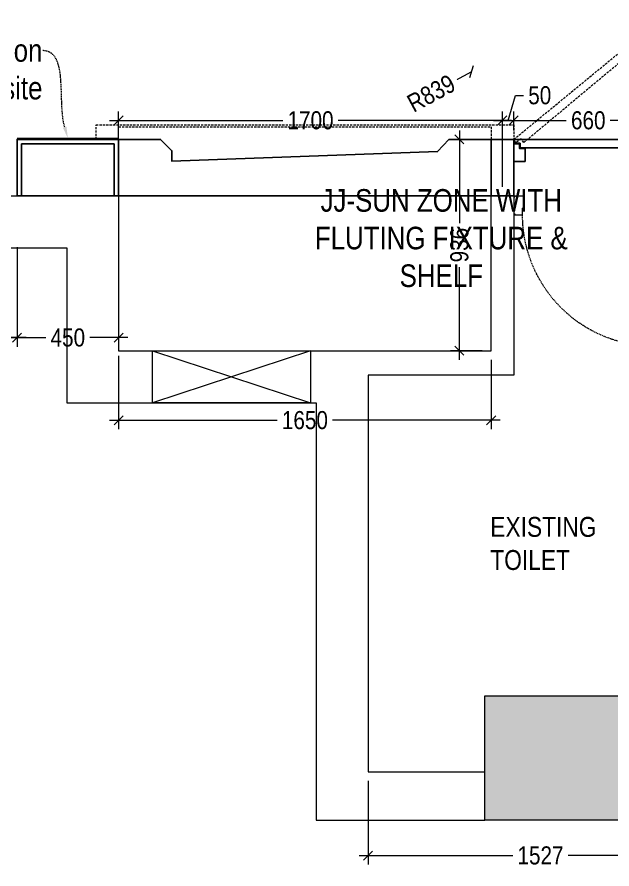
# Model space of a CAD drawing. Extents: x 4444 to 22214, y -867569 to -857440.
# Drawn here: x 15339 to 17974, y -867569 to -863796 of the extents above; entities that cross this region are included whole.
import ezdxf
from ezdxf import colors
from ezdxf.entities.mleader import LeaderData, LeaderLine
from ezdxf.lldxf.tags import DXFTag
from ezdxf.math import Vec2, Vec3

# ---------------------------------------------------------------- set-up
doc = ezdxf.new("R2010")
doc.units = 0
doc.header["$LTSCALE"] = 40
doc.header["$MEASUREMENT"] = 0
doc.header["$PDMODE"] = 3
for name, pattern in [('a_p6_plan_L18$0$HIDDEN', [0.375, 0.25, -0.125]), ('AUSGEZOGEN', [0]), ('HIDDEN2', [0.1875, 0.125, -0.0625])]:
    doc.linetypes.add(name, pattern=pattern)
for name, color, linetype, lineweight in [('A-WALL-MASY', 1, 'Continuous', 9), ('Column', 243, 'Continuous', 9), ('Column hatch', 8, 'Continuous', 9), ('dimensions', 149, 'Continuous', 5), ('door', 36, 'Continuous', 15), ('LENS_CURTAIN', 5, 'a_p6_plan_L18$0$HIDDEN', 9), ('LENS_HATCH', 251, 'Continuous', 5), ('LENS_PARTITION', 21, 'Continuous', 25), ('LENS_TEXT', 31, 'HIDDEN2', 5), ('Mirror', 4, 'Continuous', 15), ('text', 7, 'AUSGEZOGEN', 13)]:
    doc.layers.add(name, color=color, linetype=linetype, lineweight=lineweight)
doc.styles.get("Standard").update_dxf_attribs({"font": 'ARIALN.TTF'})
tags = doc.linetypes.add('DASHED2', pattern=[0.375, 0.25, -0.125]).pattern_tags.tags
tags[6:7] = [DXFTag(74, 4), DXFTag(75, 0), DXFTag(340, '0'), DXFTag(46, 1.0), DXFTag(50, 0.0), DXFTag(44, 0.0), DXFTag(45, 0.0)]
tags[4:5] = [DXFTag(74, 4), DXFTag(75, 0), DXFTag(340, '0'), DXFTag(46, 1.0), DXFTag(50, 0.0), DXFTag(44, 0.0), DXFTag(45, 0.0)]
doc.dimstyles.new('Working', dxfattribs={"dimscale": 0.8, "dimtxt": 100, "dimasz": 50, "dimexe": 50, "dimexo": 50, "dimgap": 25, "dimtad": 1, "dimdec": 0, "dimtxsty": 'Standard', "dimblk": 'ARCHTICK', "dimcen": 0, "dimdle": 50, "dimclrd": 250, "dimclre": 8, "dimclrt": 7, "dimazin": 3, "dimtfac": 1, "dimtdec": 0, "dimtmove": 1, "dimatfit": 3, "dimfxl": 3, "dimlwd": 5, "dimlwe": 0})

# ---------------------------------------------------------------- blocks, each defined once
blk = doc.blocks.new('_ArchTick')
blk.add_lwpolyline([(-0.5, -0.5), (0.5, 0.5)])
blk = doc.blocks.new('*D52')
at = {"layer": 'Defpoints', "color": 0, "ltscale": 50, "transparency": 16777216}
for p in [(14438.88630240118, -864582.2262896555), (15338.88630240118, -864588.0549321924), (15338.88630240118, -865215.7996174146)]:
    blk.add_point(p, dxfattribs=at)
at = {"layer": 'dimensions', "color": 8, "linetype": 'DASHED2', "lineweight": 0, "ltscale": 50, "transparency": 16777216}
for p, q in [((14438.88630240118, -864815.7996174147), (14438.88630240118, -865255.7996174145)), ((15338.88630240118, -864815.7996174147), (15338.88630240118, -865255.7996174145))]:
    blk.add_line(p, q, dxfattribs=at)
at = {"layer": 'dimensions', "color": 250, "linetype": 'DASHED2', "lineweight": 5, "ltscale": 50, "transparency": 16777216}
for p, q in [((14398.88630240118, -865215.7996174146), (14796.5261386904, -865215.7996174146)), ((15378.88630240118, -865215.7996174146), (14981.24646611196, -865215.7996174146))]:
    blk.add_line(p, q, dxfattribs=at)
at = {"layer": 'dimensions', "color": 250, "lineweight": 5, "ltscale": 50, "transparency": 16777216, "xscale": 40, "yscale": 40, "zscale": 40, "rotation": 180}
blk.add_blockref('_ArchTick', (14438.88630240118, -865215.7996174146), dxfattribs=at)
at = {"layer": 'dimensions', "color": 250, "lineweight": 5, "ltscale": 50, "transparency": 16777216, "xscale": 40, "yscale": 40, "zscale": 40}
blk.add_blockref('_ArchTick', (15338.88630240118, -865215.7996174146), dxfattribs=at)
at = {"layer": 'dimensions', "color": 7, "ltscale": 50, "transparency": 16777216, "insert": (14888.88630240118, -865215.7996174146), "char_height": 80, "attachment_point": 5, "bg_fill": 3, "box_fill_scale": 1.25, "bg_fill_color": 9, "bg_fill_true_color": 13158600, "bg_fill_transparency": 0}
blk.add_mtext('\\A1;900', dxfattribs=at)
blk = doc.blocks.new('*D53')
at = {"layer": 'Defpoints', "color": 0, "ltscale": 50, "transparency": 16777216}
for p in [(15338.88630240118, -864588.0549321924), (15788.88630239745, -864588.0549321924), (15788.88630239745, -865215.7996174146)]:
    blk.add_point(p, dxfattribs=at)
at = {"layer": 'dimensions', "color": 8, "linetype": 'DASHED2', "lineweight": 0, "ltscale": 50, "transparency": 16777216}
for p, q in [((15338.88630240118, -864815.7996174147), (15338.88630240118, -865255.7996174145)), ((15788.88630239745, -864815.7996174147), (15788.88630239745, -865255.7996174145))]:
    blk.add_line(p, q, dxfattribs=at)
at = {"layer": 'dimensions', "color": 250, "linetype": 'DASHED2', "lineweight": 5, "ltscale": 50, "transparency": 16777216}
for p, q in [((15298.88630240118, -865215.7996174146), (15470.21645246753, -865215.7996174146)), ((15828.88630239745, -865215.7996174146), (15657.5561523311, -865215.7996174146))]:
    blk.add_line(p, q, dxfattribs=at)
at = {"layer": 'dimensions', "color": 250, "lineweight": 5, "ltscale": 50, "transparency": 16777216, "xscale": 40, "yscale": 40, "zscale": 40, "rotation": 180}
blk.add_blockref('_ArchTick', (15338.88630240118, -865215.7996174146), dxfattribs=at)
at = {"layer": 'dimensions', "color": 250, "lineweight": 5, "ltscale": 50, "transparency": 16777216, "xscale": 40, "yscale": 40, "zscale": 40}
blk.add_blockref('_ArchTick', (15788.88630239745, -865215.7996174146), dxfattribs=at)
at = {"layer": 'dimensions', "color": 7, "ltscale": 50, "transparency": 16777216, "insert": (15563.88630239932, -865215.7996174146), "char_height": 80, "attachment_point": 5, "bg_fill": 3, "box_fill_scale": 1.25, "bg_fill_color": 9, "bg_fill_true_color": 13158600, "bg_fill_transparency": 0}
blk.add_mtext('\\A1;450', dxfattribs=at)
blk = doc.blocks.new('*D54')
at = {"layer": 'Defpoints', "color": 0, "ltscale": 50, "transparency": 16777216}
for p in [(15788.88630240032, -865255.7996174142), (17438.88630240032, -865274.0549321924), (17438.88630240032, -865581.5700790617)]:
    blk.add_point(p, dxfattribs=at)
at = {"layer": 'dimensions', "color": 8, "linetype": 'DASHED2', "lineweight": 0, "ltscale": 50, "transparency": 16777216}
for p, q in [((15788.88630240032, -865295.7996174144), (15788.88630240032, -865621.5700790616)), ((17438.88630240032, -865314.0549321926), (17438.88630240032, -865621.5700790616))]:
    blk.add_line(p, q, dxfattribs=at)
at = {"layer": 'dimensions', "color": 250, "linetype": 'DASHED2', "lineweight": 5, "ltscale": 50, "transparency": 16777216}
for p, q in [((15748.88630240032, -865581.5700790617), (16499.12504728436, -865581.5700790617)), ((17478.88630240032, -865581.5700790617), (16728.64755751628, -865581.5700790617))]:
    blk.add_line(p, q, dxfattribs=at)
at = {"layer": 'dimensions', "color": 250, "lineweight": 5, "ltscale": 50, "transparency": 16777216, "xscale": 40, "yscale": 40, "zscale": 40, "rotation": 180}
blk.add_blockref('_ArchTick', (15788.88630240032, -865581.5700790617), dxfattribs=at)
at = {"layer": 'dimensions', "color": 250, "lineweight": 5, "ltscale": 50, "transparency": 16777216, "xscale": 40, "yscale": 40, "zscale": 40}
blk.add_blockref('_ArchTick', (17438.88630240032, -865581.5700790617), dxfattribs=at)
at = {"layer": 'dimensions', "color": 7, "ltscale": 50, "transparency": 16777216, "insert": (16613.88630240032, -865581.5700790617), "char_height": 80, "attachment_point": 5, "bg_fill": 3, "box_fill_scale": 1.25, "bg_fill_color": 9, "bg_fill_true_color": 13158600, "bg_fill_transparency": 0}
blk.add_mtext('\\A1;1650', dxfattribs=at)
blk = doc.blocks.new('*D55')
at = {"layer": 'Defpoints', "color": 0, "ltscale": 50, "transparency": 16777216}
for p in [(17298.23635088648, -864338.054932193), (17438.88630241895, -864338.054932193, 6.8915425e-09), (17438.88630240033, -865274.0549321929)]:
    blk.add_point(p, dxfattribs=at)
at = {"layer": 'dimensions', "color": 250, "linetype": 'DASHED2', "lineweight": 5, "ltscale": 50, "transparency": 16777216}
for p, q in [((17298.23635088648, -864298.0549321929), (17298.23635088648, -864713.6129130933)), ((17298.23635088648, -865314.054932193), (17298.23635088648, -864898.4969512925))]:
    blk.add_line(p, q, dxfattribs=at)
at = {"layer": 'dimensions', "color": 8, "linetype": 'DASHED2', "lineweight": 0, "ltscale": 50, "transparency": 16777216}
for p, q in [((17398.88630241895, -864338.054932193), (17258.23635088648, -864338.054932193)), ((17398.88630240033, -865274.0549321929), (17258.23635088648, -865274.0549321929))]:
    blk.add_line(p, q, dxfattribs=at)
at = {"layer": 'dimensions', "color": 250, "lineweight": 5, "ltscale": 50, "transparency": 16777216, "xscale": 40, "yscale": 40, "zscale": 40}
for p, rotation in [((17298.23635088648, -864338.054932193), 90), ((17298.23635088648, -865274.0549321929), 270)]:
    blk.add_blockref('_ArchTick', p, dxfattribs=dict(at, rotation=rotation))
at = {"layer": 'dimensions', "color": 7, "ltscale": 50, "transparency": 16777216, "insert": (17298.23635088623, -864806.0549321927), "char_height": 80, "attachment_point": 5, "rotation": 90, "bg_fill": 3, "box_fill_scale": 1.25, "bg_fill_color": 9, "bg_fill_true_color": 13158600, "bg_fill_transparency": 0}
blk.add_mtext('\\A1;936', dxfattribs=at)
blk = doc.blocks.new('*D56')
at = {"layer": 'Defpoints', "color": 0, "ltscale": 50, "transparency": 16777216}
for p in [(17352.82853257988, -864037.4507600771, 6.8915425e-09), (16613.88630241854, -864434.9725706918, 6.8915425e-09)]:
    blk.add_point(p, dxfattribs=at)
at = {"layer": 'dimensions', "color": 250, "linetype": 'DASHED2', "lineweight": 5, "ltscale": 50, "transparency": 16777216}
blk.add_line((17282.37611798598, -864075.351383791), (17352.82853257988, -864037.4507600771), dxfattribs=at)
at = {"layer": 'dimensions', "color": 7, "ltscale": 50, "transparency": 16777216, "insert": (17173.23735022149, -864134.0637415356), "char_height": 80, "attachment_point": 5, "rotation": 28.278501051659152, "bg_fill": 3, "box_fill_scale": 1.25, "bg_fill_color": 9, "bg_fill_true_color": 13158600, "bg_fill_transparency": 0}
blk.add_mtext('\\A1;R839', dxfattribs=at)
at = {"layer": 'dimensions', "color": 250, "lineweight": 5, "ltscale": 50, "transparency": 16777216, "xscale": 40, "yscale": 40, "zscale": 40, "rotation": 28.27850105165915}
blk.add_blockref('_ArchTick', (17352.82853257988, -864037.4507600771), dxfattribs=at)
blk = doc.blocks.new('*D58')
at = {"layer": 'Defpoints', "color": 0, "ltscale": 50, "transparency": 16777216}
for p in [(16893.88630240032, -867139.0549321926), (18420.88630240032, -867122.0549321924), (16893.88630240032, -867509.2759048133)]:
    blk.add_point(p, dxfattribs=at)
at = {"layer": 'dimensions', "color": 8, "linetype": 'DASHED2', "lineweight": 0, "ltscale": 50, "transparency": 16777216}
for p, q in [((16893.88630240032, -867179.0549321924), (16893.88630240032, -867549.2759048132)), ((18420.88630240032, -867162.0549321926), (18420.88630240032, -867549.2759048132))]:
    blk.add_line(p, q, dxfattribs=at)
at = {"layer": 'dimensions', "color": 250, "linetype": 'DASHED2', "lineweight": 5, "ltscale": 50, "transparency": 16777216}
for p, q in [((16853.88630240032, -867509.2759048133), (17542.54319189555, -867509.2759048133)), ((18460.88630240032, -867509.2759048133), (17772.2294129051, -867509.2759048133))]:
    blk.add_line(p, q, dxfattribs=at)
at = {"layer": 'dimensions', "color": 250, "lineweight": 5, "ltscale": 50, "transparency": 16777216, "xscale": 40, "yscale": 40, "zscale": 40, "rotation": 180}
blk.add_blockref('_ArchTick', (16893.88630240032, -867509.2759048133), dxfattribs=at)
at = {"layer": 'dimensions', "color": 250, "lineweight": 5, "ltscale": 50, "transparency": 16777216, "xscale": 40, "yscale": 40, "zscale": 40}
blk.add_blockref('_ArchTick', (18420.88630240032, -867509.2759048133), dxfattribs=at)
at = {"layer": 'dimensions', "color": 7, "ltscale": 50, "transparency": 16777216, "insert": (17657.38630240032, -867509.2759048133), "char_height": 80, "attachment_point": 5, "bg_fill": 3, "box_fill_scale": 1.25, "bg_fill_color": 9, "bg_fill_true_color": 13158600, "bg_fill_transparency": 0}
blk.add_mtext('\\A1;1527', dxfattribs=at)
blk = doc.blocks.new('*D85')
at = {"layer": 'Defpoints', "color": 0, "ltscale": 50, "transparency": 16777216}
for p in [(17488.88630240032, -864253.7777792579), (15788.88630240032, -864588.0549321924), (17488.88630240032, -864588.054932288, 6.8915425e-09)]:
    blk.add_point(p, dxfattribs=at)
at = {"layer": 'dimensions', "color": 8, "linetype": 'DASHED2', "lineweight": 0, "ltscale": 50, "transparency": 16777216}
for p, q in [((15788.88630240032, -864548.0549321926), (15788.88630240032, -864213.7777792579)), ((17488.88630240032, -864548.0549322879), (17488.88630240032, -864213.7777792579))]:
    blk.add_line(p, q, dxfattribs=at)
at = {"layer": 'dimensions', "color": 250, "linetype": 'DASHED2', "lineweight": 5, "ltscale": 50, "transparency": 16777216}
for p, q in [((15748.88630240032, -864253.7777792579), (16524.12504728436, -864253.7777792579)), ((17528.88630240032, -864253.7777792579), (16753.64755751628, -864253.7777792579))]:
    blk.add_line(p, q, dxfattribs=at)
at = {"layer": 'dimensions', "color": 250, "lineweight": 5, "ltscale": 50, "transparency": 16777216, "xscale": 40, "yscale": 40, "zscale": 40, "rotation": 180}
blk.add_blockref('_ArchTick', (15788.88630240032, -864253.7777792579), dxfattribs=at)
at = {"layer": 'dimensions', "color": 250, "lineweight": 5, "ltscale": 50, "transparency": 16777216, "xscale": 40, "yscale": 40, "zscale": 40}
blk.add_blockref('_ArchTick', (17488.88630240032, -864253.7777792579), dxfattribs=at)
at = {"layer": 'dimensions', "color": 7, "ltscale": 50, "transparency": 16777216, "insert": (16638.88630240032, -864253.7777792579), "char_height": 80, "attachment_point": 5, "bg_fill": 3, "box_fill_scale": 1.25, "bg_fill_color": 9, "bg_fill_true_color": 13158600, "bg_fill_transparency": 0}
blk.add_mtext('\\A1;1700', dxfattribs=at)
blk = doc.blocks.new('*D86')
at = {"layer": 'Defpoints', "color": 0, "ltscale": 50, "transparency": 16777216}
for p in [(17538.88630240777, -864253.7777792579), (17538.88630240777, -864338.0549321926, 6.8915425e-09), (17488.88630240032, -864588.054932288, 6.8915425e-09)]:
    blk.add_point(p, dxfattribs=at)
at = {"layer": 'dimensions', "color": 250, "linetype": 'DASHED2', "lineweight": 5, "ltscale": 50, "transparency": 16777216}
for p, q in [((17513.88630240405, -864253.7777792579), (17547.14005410937, -864142.9319402401)), ((17547.14005410937, -864142.9319402401), (17587.14005410937, -864142.9319402401)), ((17448.88630240032, -864253.7777792579), (17578.88630240777, -864253.7777792579))]:
    blk.add_line(p, q, dxfattribs=at)
at = {"layer": 'dimensions', "color": 8, "linetype": 'DASHED2', "lineweight": 0, "ltscale": 50, "transparency": 16777216}
for p, q in [((17488.88630240032, -864548.0549322879), (17488.88630240032, -864213.7777792579)), ((17538.88630240777, -864298.0549321924), (17538.88630240777, -864213.7777792579))]:
    blk.add_line(p, q, dxfattribs=at)
at = {"layer": 'dimensions', "color": 250, "lineweight": 5, "ltscale": 50, "transparency": 16777216, "xscale": 40, "yscale": 40, "zscale": 40, "rotation": 180}
blk.add_blockref('_ArchTick', (17488.88630240032, -864253.7777792579), dxfattribs=at)
at = {"layer": 'dimensions', "color": 250, "lineweight": 5, "ltscale": 50, "transparency": 16777216, "xscale": 40, "yscale": 40, "zscale": 40}
blk.add_blockref('_ArchTick', (17538.88630240777, -864253.7777792579), dxfattribs=at)
at = {"layer": 'dimensions', "color": 7, "ltscale": 50, "transparency": 16777216, "insert": (17654.01590676967, -864142.9319402401), "char_height": 80, "attachment_point": 5, "bg_fill": 3, "box_fill_scale": 1.25, "bg_fill_color": 9, "bg_fill_true_color": 13158600, "bg_fill_transparency": 0}
blk.add_mtext('\\A1;50', dxfattribs=at)
blk = doc.blocks.new('*D87')
at = {"layer": 'Defpoints', "color": 0, "ltscale": 50, "transparency": 16777216}
for p in [(18198.88630242251, -864253.7777792579), (17538.88630240761, -864338.0549321926, 6.8915425e-09), (18198.88630242251, -864375.0549321926, 1.3783085e-08)]:
    blk.add_point(p, dxfattribs=at)
at = {"layer": 'dimensions', "color": 8, "linetype": 'DASHED2', "lineweight": 0, "ltscale": 50, "transparency": 16777216}
for p, q in [((17538.88630240761, -864298.0549321924), (17538.88630240761, -864213.7777792579)), ((18198.88630242251, -864335.0549321924), (18198.88630242251, -864213.7777792579))]:
    blk.add_line(p, q, dxfattribs=at)
at = {"layer": 'dimensions', "color": 250, "linetype": 'DASHED2', "lineweight": 5, "ltscale": 50, "transparency": 16777216}
for p, q in [((17498.88630240761, -864253.7777792579), (17776.33514279705, -864253.7777792579)), ((18238.88630242251, -864253.7777792579), (17961.43746203306, -864253.7777792579))]:
    blk.add_line(p, q, dxfattribs=at)
at = {"layer": 'dimensions', "color": 250, "lineweight": 5, "ltscale": 50, "transparency": 16777216, "xscale": 40, "yscale": 40, "zscale": 40, "rotation": 180}
blk.add_blockref('_ArchTick', (17538.88630240761, -864253.7777792579), dxfattribs=at)
at = {"layer": 'dimensions', "color": 250, "lineweight": 5, "ltscale": 50, "transparency": 16777216, "xscale": 40, "yscale": 40, "zscale": 40}
blk.add_blockref('_ArchTick', (18198.88630242251, -864253.7777792579), dxfattribs=at)
at = {"layer": 'dimensions', "color": 7, "ltscale": 50, "transparency": 16777216, "insert": (17868.88630241506, -864253.7777792579), "char_height": 80, "attachment_point": 5, "bg_fill": 3, "box_fill_scale": 1.25, "bg_fill_color": 9, "bg_fill_true_color": 13158600, "bg_fill_transparency": 0}
blk.add_mtext('\\A1;660', dxfattribs=at)
blk = doc.blocks.new('*U28')
at = {"layer": 'door'}
for p, q in [((547486.2215860751, 1778568.100470781), (547486.221586066, 1779150.183802916)), ((547513.721586071, 1779150.183802927), (547486.221586066, 1779150.183802916)), ((547513.721586071, 1779150.183802927), (547513.7215860639, 1778568.100470792)), ((547447.2632527367, 1778563.51713746), (547451.8465860604, 1778563.51713746)), ((547447.2632527451, 1778489.201138625), (547447.2632527367, 1778563.51713746)), ((547451.8465860523, 1778568.100470811), (547483.929919404, 1778568.100470781)), ((547451.8465860604, 1778563.51713746), (547451.8465860523, 1778568.100470811)), ((547483.9299194115, 1778538.308804174), (547483.929919404, 1778568.100470781)), ((547513.7215860639, 1778568.100470792), (547486.2215860751, 1778568.100470781)), ((548102.6799194186, 1778568.100470812), (548070.5965860751, 1778568.100470805)), ((548070.5965860867, 1778538.308804194), (548070.5965860751, 1778568.100470805)), ((548102.6799194226, 1778563.517137461), (548102.6799194186, 1778568.100470812)), ((548107.2632527403, 1778563.517137482), (548102.6799194226, 1778563.517137461)), ((548107.2632527592, 1778489.201138618), (548107.2632527403, 1778563.517137482)), ((547483.9299194115, 1778538.308804174), (547493.0965860778, 1778538.30880415)), ((547493.0965860643, 1778484.617805257), (547493.0965860778, 1778538.30880415)), ((548061.4299194172, 1778484.617805298), (548061.4299194163, 1778538.308804178)), ((548070.5965860867, 1778538.308804194), (548061.4299194163, 1778538.308804178)), ((547447.2632527451, 1778489.201138625), (547451.8465860712, 1778489.201138625)), ((547451.8465860711, 1778484.617805275), (547451.8465860712, 1778489.201138625)), ((547451.8465860711, 1778484.617805275), (547493.0965860643, 1778484.617805257)), ((548102.6799194186, 1778484.617805305), (548061.4299194172, 1778484.617805298)), ((548102.6799194186, 1778484.617805305), (548102.6799194188, 1778489.201138618)), ((548107.2632527592, 1778489.201138618), (548102.6799194188, 1778489.201138618))]:
    blk.add_line(p, q, dxfattribs=at)
at = {"layer": 'door', "color": 7, "linetype": 'HIDDEN2', "extrusion": (0, 0, -1)}
blk.add_ellipse((547486.2215860751, 1778568.100470781), major_axis=(582.0833333401733, 0.0030299167432715), ratio=0.9999999979146821, start_param=-1.570791121506941, end_param=0.0512086788949202, dxfattribs=at)
blk = doc.blocks.new('awefqwf')
at = {"layer": 'Column hatch'}
h = blk.add_hatch(color=7, dxfattribs=at)
h.paths.add_polyline_path([(-4403, -8989), (-3393, -8989), (-3393, -8439), (-4403, -8439)])
h.paths.add_polyline_path([(-377, -4885), (0, -4885), (0, -4436), (-377, -4436)])
h.paths.add_polyline_path([(-684, -443), (0, -443), (0, 0), (-684, 0)])
h.paths.add_polyline_path([(-4254, -582), (-3474, -582), (-3474, 0), (-4254, 0)])
h.paths.add_polyline_path([(-9029, -617), (-8338, -617), (-8338, 0), (-9029, 0)])
h.paths.add_polyline_path([(-13667, -615), (-12948, -615), (-12948, -2.328306e-10), (-13667, -2.328306e-10)])
h.paths.add_polyline_path([(-13655, -6646), (-13124, -6646), (-13124, -6185), (-13655, -6185)])
at = {"layer": 'A-WALL-MASY'}
for p, q in [((-8753, -6225), (-6025, -6225)), ((-6025, -6225), (-6025, -6911)), ((-4375, -6911), (-4375, -6225)), ((-4375, -6225), (-4275, -6225)), ((-4275, -6225), (-4275, -7019)), ((-8523, -6455), (-6255, -6455)), ((-6255, -6455), (-6255, -7141)), ((-6025, -6911), (-4375, -6911)), ((-4275, -7019), (-4920, -7019)), ((-4920, -7019), (-4920, -8776)), ((-6255, -7141), (-5150, -7141)), ((-5150, -7141), (-5150, -8989)), ((-4920, -8776), (-4403, -8776)), ((-5150, -8989), (-4403, -8989))]:
    blk.add_line(p, q, dxfattribs=at)
at = {"layer": 'Column'}
blk.add_lwpolyline([(-4403, -8439), (-3393, -8439), (-3393, -8989), (-4403, -8989)], close=True, dxfattribs=at)
at = {"layer": 'door', "rotation": 180}
blk.add_blockref('*U28', (543832.26325275, 1772259.617805297, 6.8900025e-09), dxfattribs=at)
at = {"layer": 'text', "insert": (-4378.895108956843, -7646.790695219533), "char_height": 87.97341117787974, "width": 499.1562466953216, "attachment_point": 1}
blk.add_mtext('EXISTING TOILET', dxfattribs=at)

msp = doc.modelspace()

# ---------------------------------------------------------------- dimensions: what is measured, and where the dimension line sits
at = {"layer": 'dimensions', "color": 3, "ltscale": 50, "true_color": 0x15f609}
for base, p1, p2, picture, middle in [((15338.88630240118, -865215.7996174146), (14438.88630240118, -864582.2262896555), (15338.88630240118, -864588.0549321924), '*D52', (14888.88630240118, -865215.7996174146)), ((16893.88630240032, -867509.2759048133), (18420.88630240032, -867122.0549321924), (16893.88630240032, -867139.0549321926), '*D58', (17657.38630240032, -867509.2759048133))]:
    dim = msp.add_linear_dim(base=base, p1=p1, p2=p2, dimstyle='Working', override={"dimfxl": 500, "dimfxlon": 1, "dimtfill": 1, "dimarcsym": 1}, dxfattribs=at)
    dim.commit()
    dim.dimension.update_dxf_attribs({"geometry": picture, "text_midpoint": middle})

# ---------------------------------------------------------------- leaders
at = {"layer": 'LENS_TEXT', "linetype": 'Continuous', "ltscale": 3}
ml = msp.add_multileader_mtext('Standard', dxfattribs=at)
ml.set_content('{\\C256;Mirror on site}', color=1)
ml.set_leader_properties(color=256, linetype='ByLayer', lineweight=-1)
ml.build(insert=Vec2(0, 0))
ml.multileader.update_dxf_attribs({"leader_type": 2, "dogleg_length": 0.36, "arrow_head_size": 50})
ctx = ml.context
ctx.base_point, ctx.char_height, ctx.arrow_head_size, ctx.landing_gap_size, ctx.plane_origin, ctx.plane_x_axis, ctx.plane_y_axis = Vec3(15009.71257516366, -863944.8158601616), 100, 50, 0.09, Vec3(14519.84662923211, -863456.0972272952), Vec3(1, -6e-16), Vec3(6e-16, 1)
ctx.text_align_type = 2
notes = []
notes.append((ctx, [(1, (1, 1, 0), (15451.93061063433, -863944.8158601616), (-1, 6e-16), 0.36, [(1, [(15563.88630240032, -864332.0549321927)], 0, [])])]))
ctx.mtext.insert, ctx.mtext.text_direction, ctx.mtext.width, ctx.mtext.alignment, ctx.mtext.flow_direction = Vec3(15451.48061063507, -863893.9973062736), Vec3(1, -6e-16), 457.7757794542663, 3, 5
for ctx, leaders in notes:
    for number, flags, end, landing, length, lines in leaders:
        leader = LeaderData()
        leader.index, (leader.has_last_leader_line, leader.has_dogleg_vector, leader.attachment_direction) = number, flags
        leader.last_leader_point, leader.dogleg_vector, leader.dogleg_length = Vec3(end), Vec3(landing), length
        for number, points, colour, breaks in lines:
            line = LeaderLine()
            line.index, line.vertices, line.color, line.breaks = number, Vec3.list(points), colors.encode_raw_color(colour), breaks
            leader.lines.append(line)
        ctx.leaders.append(leader)

# ---------------------------------------------------------------- next in the draw order: dimensions: what is measured, and where the dimension line sits
at = {"layer": 'dimensions', "color": 3, "ltscale": 50, "true_color": 0x15f609}
dim = msp.add_linear_dim(base=(15788.88630239745, -865215.7996174146), p1=(15338.88630240118, -864588.0549321924), p2=(15788.88630239745, -864588.0549321924), dimstyle='Working', override={"dimfxl": 500, "dimfxlon": 1, "dimtfill": 1, "dimarcsym": 1}, dxfattribs=at)
dim.commit()
dim.dimension.update_dxf_attribs({"geometry": '*D53', "text_midpoint": (15563.88630239932, -865215.7996174146)})

# ---------------------------------------------------------------- next in the draw order: dimensions: what is measured, and where the dimension line sits
dim = msp.add_linear_dim(base=(17438.88630240032, -865581.5700790617), p1=(15788.88630240032, -865255.7996174142), p2=(17438.88630240032, -865274.0549321924), dimstyle='Working', override={"dimfxl": 500, "dimfxlon": 1, "dimtfill": 1, "dimarcsym": 1}, dxfattribs=at)
dim.commit()
dim.dimension.update_dxf_attribs({"geometry": '*D54', "text_midpoint": (16613.88630240032, -865581.5700790617)})

# ---------------------------------------------------------------- next in the draw order: linework, layer by layer
at = {"layer": 'LENS_HATCH', "color": 3}
msp.add_lwpolyline([(16638.88630240032, -865274.0549321924), (16638.88630240032, -865504.0549321924), (15938.88630240032, -865504.0549321924), (15938.88630240032, -865274.0549321924)], close=True, dxfattribs=at)
for points in [[(16638.88630240032, -865274.0549321924), (15938.88630240032, -865504.0549321924)], [(15938.88630240032, -865274.0549321924), (16638.88630240032, -865504.0549321924)]]:
    msp.add_lwpolyline(points, dxfattribs=at)

# ---------------------------------------------------------------- next in the draw order: dimensions: what is measured, and where the dimension line sits
at = {"layer": 'dimensions', "color": 3, "ltscale": 50, "true_color": 0x15f609}
dim = msp.add_linear_dim(base=(17298.23635088648, -864338.054932193), p1=(17438.88630240032, -865274.0549321924), p2=(17438.88630241895, -864338.0549321926, 6.8915425e-09), angle=90, dimstyle='Working', override={"dimfxl": 500, "dimfxlon": 1, "dimtfill": 1, "dimarcsym": 1}, dxfattribs=at)
dim.commit()
dim.dimension.update_dxf_attribs({"geometry": '*D55', "text_midpoint": (17298.23635088623, -864806.0549321927)})

# ---------------------------------------------------------------- next in the draw order: dimensions: what is measured, and where the dimension line sits
dim = msp.add_radius_dim(center=(16613.88630241854, -864434.9725706918, 6.8915425e-09), mpoint=(17352.82853257988, -864037.4507600771, 6.8915425e-09), dimstyle='Working', override={"dimfxl": 500, "dimfxlon": 1, "dimtfill": 1, "dimarcsym": 1}, dxfattribs=at)
dim.commit()
dim.dimension.update_dxf_attribs({"geometry": '*D56', "text_midpoint": (17173.23735022149, -864134.0637415356), "dimtype": 132})

# ---------------------------------------------------------------- next in the draw order: dimensions: what is measured, and where the dimension line sits
dim = msp.add_linear_dim(base=(17488.88630240032, -864253.7777792579), p1=(15788.88630240032, -864588.0549321924), p2=(17488.88630240032, -864588.054932288, 6.8915425e-09), dimstyle='Working', override={"dimfxl": 500, "dimfxlon": 1, "dimtfill": 1, "dimarcsym": 1}, dxfattribs=at)
dim.commit()
dim.dimension.update_dxf_attribs({"geometry": '*D85', "text_midpoint": (16638.88630240032, -864253.7777792579)})

# ---------------------------------------------------------------- next in the draw order: linework, layer by layer
at = {"layer": 'LENS_PARTITION'}
for points in [[(15788.88630240032, -864588.0549321924), (15338.88630240032, -864588.0549321924), (15338.88630240032, -864338.0549321927), (15788.88630240032, -864338.0549321927)], [(15768.88630240032, -864588.0549321924), (15358.88630240032, -864588.0549321924), (15358.88630240032, -864358.0549321928), (15768.88630240032, -864358.0549321928)]]:
    msp.add_lwpolyline(points, close=True, dxfattribs=at)
at = {"layer": 'Mirror'}
for points in [[(15338.88630240405, -864332.0549321927), (15788.88630240032, -864332.0549321926)], [(15338.88630240405, -864338.0549321927), (15788.88630240032, -864338.0549321926)]]:
    msp.add_lwpolyline(points, dxfattribs=at)

# ---------------------------------------------------------------- next in the draw order: dimensions: what is measured, and where the dimension line sits
at = {"layer": 'dimensions', "color": 3, "ltscale": 50, "true_color": 0x15f609}
dim = msp.add_linear_dim(base=(17538.88630240777, -864253.7777792579), p1=(17488.88630240032, -864588.054932288, 6.8915425e-09), p2=(17538.88630240777, -864338.0549321926, 6.8915425e-09), dimstyle='Working', override={"dimfxl": 500, "dimfxlon": 1, "dimtfill": 1, "dimarcsym": 1}, dxfattribs=at)
dim.commit()
dim.dimension.update_dxf_attribs({"geometry": '*D86', "text_midpoint": (17607.14005410937, -864142.9319402401)})

# ---------------------------------------------------------------- next in the draw order: linework, layer by layer
at = {"layer": 'LENS_CURTAIN'}
msp.add_lwpolyline([(15788.88630240032, -864338.0549321926), (15788.88630240032, -864281.8902091674), (17438.88630241895, -864281.8902090718), (17438.88630241895, -864338.0549321926)], dxfattribs=at)
at = {"layer": 'LENS_PARTITION'}
msp.add_lwpolyline([(17251.24412971356, -864338.0549321937), (17438.88630241895, -864338.0549321926), (17438.88630241895, -864588.054932288), (15788.88630240032, -864588.0549321924), (15788.88630240032, -864338.0549321926), (15974.80394088471, -864338.0549321926), (16024.80394088471, -864388.0549321926), (16024.80394088471, -864434.9725706751), (17201.37905238563, -864391.7256357921)], close=True, dxfattribs=at)

# ---------------------------------------------------------------- next in the draw order: texts
at = {"layer": 'LENS_TEXT', "linetype": 'Continuous', "insert": (16638.85237199111, -864558.0983232367, 6.9782544e-09), "char_height": 100, "width": 1158.208065842342, "attachment_point": 1}
msp.add_mtext('\\pxqc;JJ-SUN ZONE WITH FLUTING FIXTURE & SHELF ', dxfattribs=at)

# ---------------------------------------------------------------- next in the draw order: dimensions: what is measured, and where the dimension line sits
at = {"layer": 'dimensions', "color": 3, "ltscale": 50, "true_color": 0x15f609}
dim = msp.add_linear_dim(base=(18198.88630242251, -864253.7777792579), p1=(17538.88630240761, -864338.0549321926, 6.8915425e-09), p2=(18198.88630242251, -864375.0549321926, 1.3783085e-08), dimstyle='Working', override={"dimfxl": 500, "dimfxlon": 1, "dimtfill": 1, "dimarcsym": 1}, dxfattribs=at)
dim.commit()
dim.dimension.update_dxf_attribs({"geometry": '*D87', "text_midpoint": (17868.88630241506, -864253.7777792579)})

# ---------------------------------------------------------------- next in the draw order: linework, layer by layer
at = {"layer": 'LENS_CURTAIN'}
msp.add_lwpolyline([(18064.44924350449, -863905.8832465066), (18074.17496266582, -863919.8263590307), (18051.20983615139, -863935.8451905838), (18062.65185869106, -863952.2488523768), (17583.01917061576, -864352.382874957), (17571.57714807609, -864335.979213164), (17548.6120215691, -864351.998044717), (17538.88630240777, -864338.0549321927)], close=True, dxfattribs=at)
msp.add_lwpolyline([(15688.88630240032, -864338.0549321926), (15688.88630240032, -864272.9519494321), (17538.88630241895, -864272.9519493311), (17538.88630241895, -864338.0549321926)], dxfattribs=at)
at = {"layer": 'LENS_PARTITION'}
for points in [[(17538.88630240032, -864588.054932288), (17438.88630240032, -864588.054932288), (17438.88630241895, -864338.0549321926), (17538.88630241895, -864338.0549321926)], [(18248.8863024115, -864338.0549321926), (18248.8863024115, -864355.0549321926), (18220.8863024115, -864355.0549321926), (18220.8863024115, -864375.0549321926), (17566.88630240777, -864375.0549321926), (17566.88630240777, -864355.0549321926), (17538.88630240777, -864355.0549321926), (17538.88630240777, -864338.0549321926)], [(17588.88630240777, -864435.2505826931), (17538.88630240777, -864435.2505826931), (17538.88630240777, -864358.0549321924), (17563.88630240777, -864358.0549321924), (17563.88630240777, -864378.0549321924), (17588.88630240777, -864378.0549321924)]]:
    msp.add_lwpolyline(points, close=True, dxfattribs=at)

# ---------------------------------------------------------------- next in the draw order: block references
at = {"layer": 'dimensions', "color": 3}
msp.add_blockref('awefqwf', (21813.88630240032, -858363.0549321924), dxfattribs=at)

doc.saveas('drawing.dxf')
